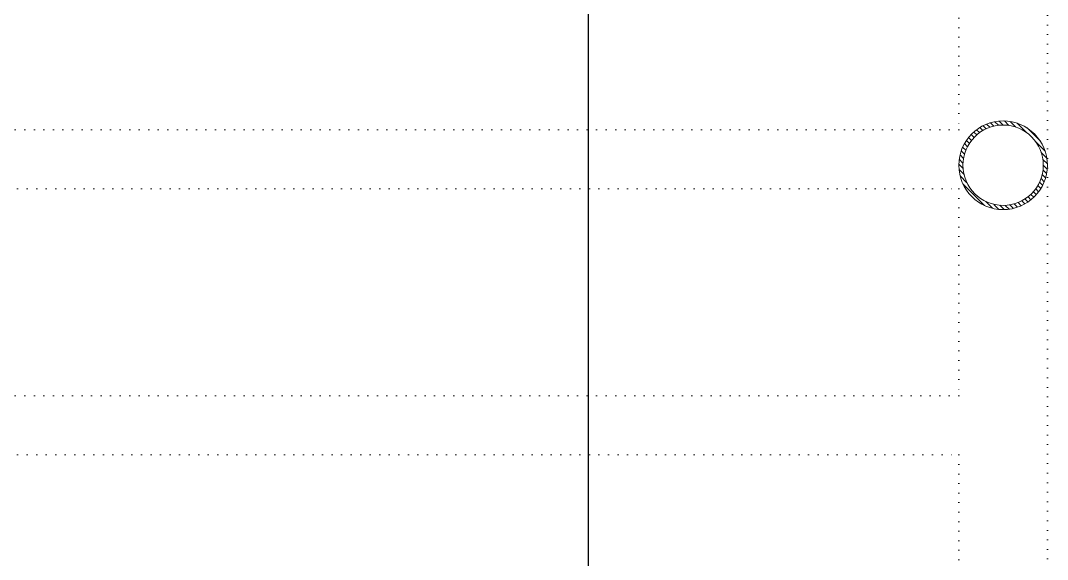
# Model space of a CAD drawing. Extents: x -1073 to 35213, y -1180 to 6950.
# Drawn here: x 31313.8 to 31661.4, y 919.2 to 1101.4 of the extents above; entities that cross this region are included whole.
import ezdxf

# ---------------------------------------------------------------- set-up
doc = ezdxf.new("R2010")
doc.units = 0
doc.header["$LTSCALE"] = 25
doc.linetypes.add('DOT2', pattern=[0.125, 0, -0.125])
doc.layers.get('0').update_dxf_attribs({"color": 9, "lineweight": 9})
for name, color, linetype, lineweight in [('10', 9, 'Continuous', 9), ('20', 9, 'DOT2', 9), ('35H', 9, 'Continuous', 9), ('DATA TAVAN', 160, 'Continuous', 30)]:
    doc.layers.add(name, color=color, linetype=linetype, lineweight=lineweight)

# ---------------------------------------------------------------- blocks, each defined once
blk = doc.blocks.new('p-kolon celik')
at = {"layer": '35H'}
h = blk.add_hatch(dxfattribs=at)
h.set_pattern_fill('ANSI31', color=256, scale=10)
h.set_pattern_definition([(45, (-10, -10), (-0.883883, 0.883883), [])])
edge = h.paths.add_edge_path()
edge.add_arc((0, 0), 15, 0, 360)
edge = h.paths.add_edge_path(flags=17)
edge.add_arc((0, 0), 13.6, 0, 360)
at = {"layer": '10'}
for radius in [15, 13.6]:
    blk.add_circle((0, 0), radius, dxfattribs=at)
blk = doc.blocks.new('catikatirevizepergole-krt')
for points in [[(0, 0), (-830, 0), (-830, 1638), (0, 1638)], [(-30, 360), (-30, 290), (-800, 290), (-800, 360)], [(-30, 270), (-30, 200), (-800, 200), (-800, 270)], [(-30, 180), (-30, 110), (-800, 110), (-800, 180)]]:
    blk.add_lwpolyline(points, close=True)

msp = doc.modelspace()

# ---------------------------------------------------------------- linework, layer by layer
at = {"layer": 'DATA TAVAN'}
msp.add_line((31505.88, 2456.25), (31505.88, 795.59), dxfattribs=at)

# ---------------------------------------------------------------- block references
at = {"rotation": 90}
msp.add_blockref('p-kolon celik', (31646.35, 1052.5), dxfattribs=at)
at = {"layer": '20'}
msp.add_blockref('catikatirevizepergole-krt', (31661.35, 774.5), dxfattribs=at)

doc.saveas('drawing.dxf')
